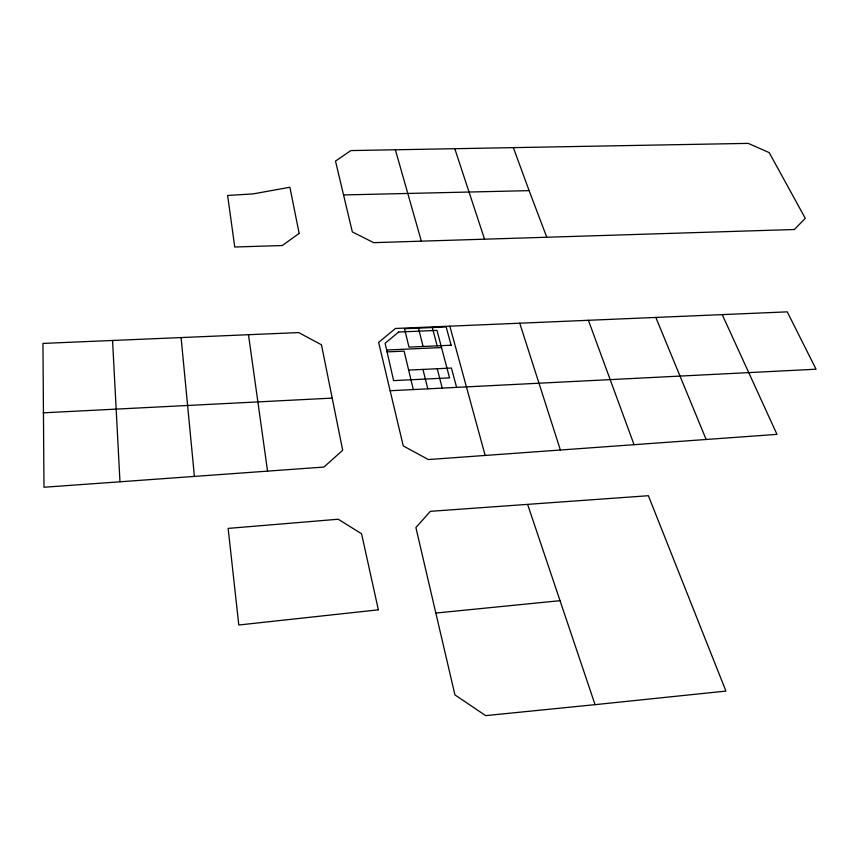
<?xml version="1.0" encoding="UTF-8"?>
<svg xmlns="http://www.w3.org/2000/svg" width="859" height="859" viewBox="0 0 859 859"><rect width="100%" height="100%" fill="white"/><g stroke="black" fill="none" stroke-linecap="round" stroke-linejoin="round"><path stroke-width="1.29" d="M595.051 704.659L725.93 691.087L648.384 495.718L430.348 511.33L415.896 527.576L454.937 694.91L485.668 715.622L595.051 704.659L527.737 504.759M435.438 613.09L560.412 600.634M119.97 481.792L323.907 467.06L342.687 450.288L321.481 344.803L298.728 332.583L42.95 343.417L43.981 487.246L119.97 481.792L112.561 340.454M332.229 398.114L43.122 412.835M390.158 390.738L816.05 369.209L787.263 311.86L395.451 328.471L378.636 342.387L403.258 445.918L428.362 459.554L776.976 434.364L722.226 314.63M408.648 370.089L451.437 368.049L456.591 387.366M386.636 350.021L441.526 347.551M387.065 351.9L404.117 351.127L413.297 389.535M421.35 241.164L373.708 242.667L352.33 231.909L335.504 161.084L350.816 150.583L748.21 143.378L769.213 152.623L805.28 218.336L794.382 229.503L421.35 241.164L395.365 149.767M546.786 237.256L529.112 190.644L343.546 194.939M655.836 317.443L706.141 439.475M634.049 444.683L588.404 320.3M513.349 147.651L529.112 190.644M484.562 239.21L454.787 148.693M560.379 450.009L519.749 323.199M449.837 326.152L485.163 455.453M432.345 327.537L437.134 345.866M437.231 368.726L442.213 388.085M418.462 328.127L423.09 346.488M422.961 369.413L427.782 388.805M248.487 334.72L267.557 471.14M181.088 337.576L194.413 476.412M398.651 332.025L385.1 343.289L393.615 380.612L449.536 377.874L436.984 330.382L398.651 332.025M299.147 233.401L282.257 245.534L234.754 247.005L227.624 195.465L253.029 193.909L289.902 187.251L299.147 233.401M378.357 609.815L238.802 625.008L228.14 528.403L338.21 519.233L361.564 533.772L378.357 609.815M451.125 345.232L408.991 347.122L404.525 328.718L446.175 326.946L451.125 345.232"/></g></svg>
